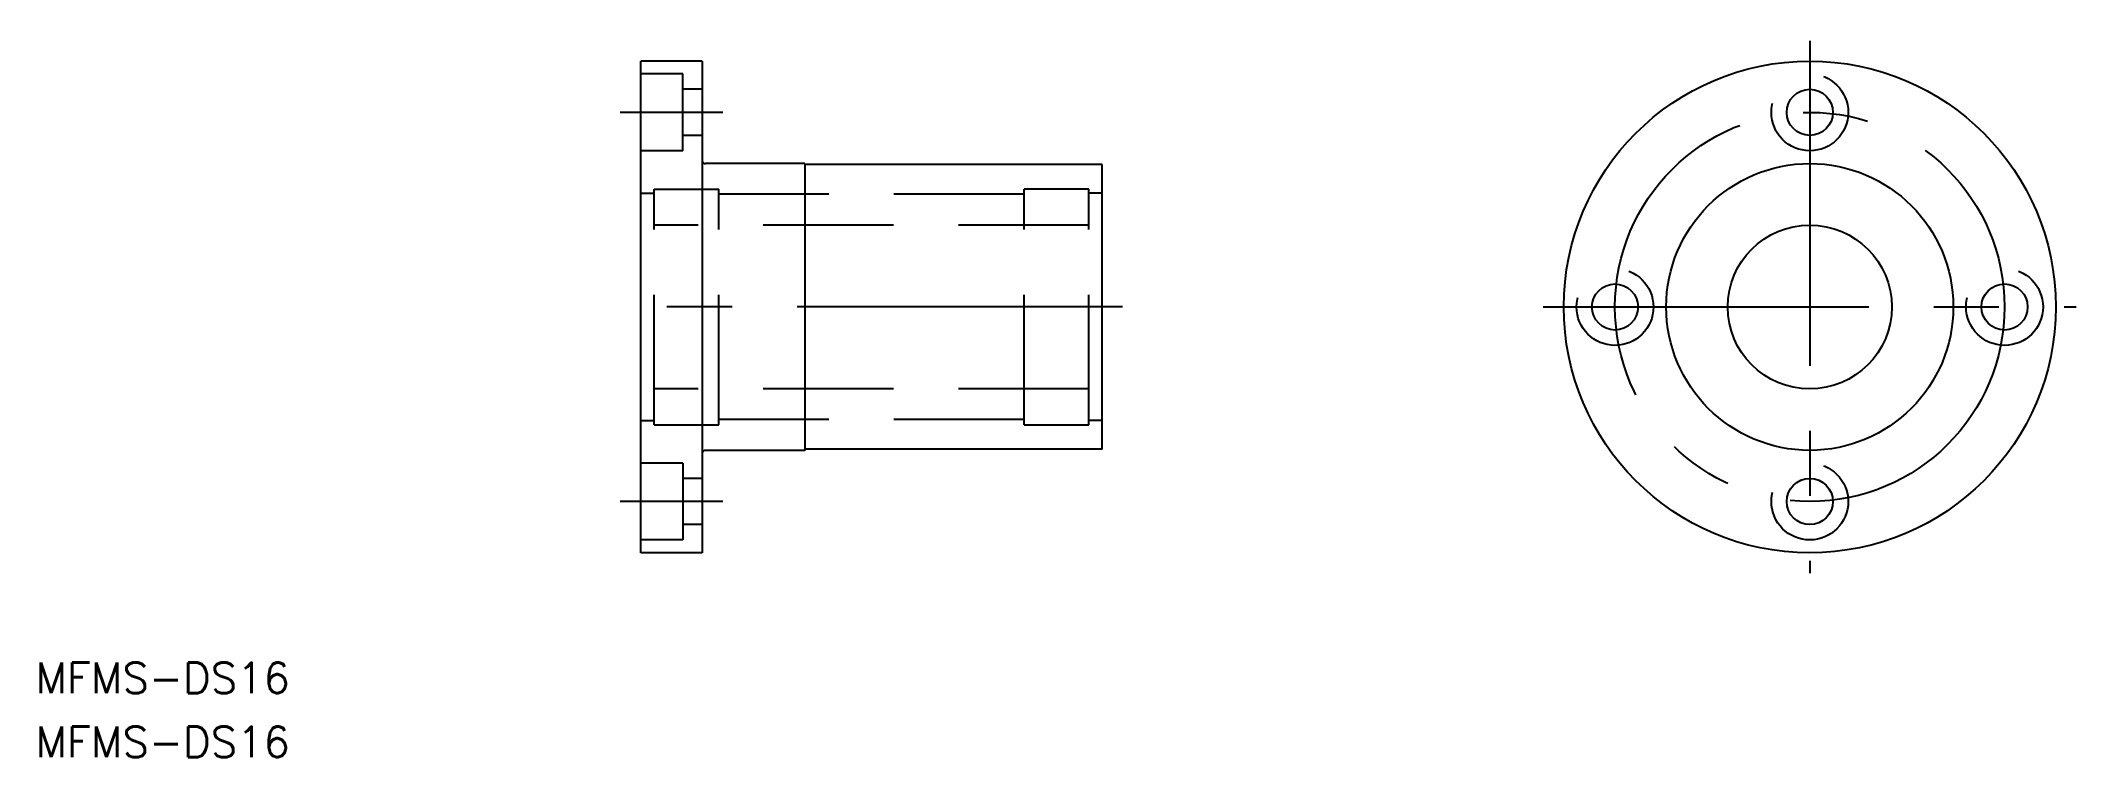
# Model space of a CAD drawing. Extents: x -59 to 140, y -44 to 26.
import ezdxf

# ---------------------------------------------------------------- set-up
doc = ezdxf.new("R2010")
doc.units = 0
doc.linetypes.add('CENTER', pattern=[50.8, 31.75, -6.35, 6.35, -6.35])
doc.linetypes.add('DASHED', pattern=[19.05, 12.7, -6.35])
doc.layers.get('0').update_dxf_attribs({"linetype": 'CONTINUOUS'})
doc.layers.add('CENTER', color=1, linetype='CENTER')
doc.styles.get("Standard").update_dxf_attribs({"font": 'txt.shx', "height": 3, "bigfont": 'bigfont.shx'})

msp = doc.modelspace()

# ---------------------------------------------------------------- linework, layer by layer
at = {"color": 7, "linetype": 'CONTINUOUS'}
for p, q in [((6, 24), (0, 24)), ((0, -24), (0, 24)), ((6, 24), (6, -24)), ((16, 14), (6.3, 14)), ((16, 14), (16, -14)), ((45, 13.9), (16, 13.9)), ((45, -13.9), (45, 13.9)), ((16, -14), (6.3, -14)), ((45, -13.9), (16, -13.9)), ((6, -24), (0, -24))]:
    msp.add_line(p, q, dxfattribs=at)
at = {"color": 3, "linetype": 'DASHED'}
for p, q in [((4.1, 22.75), (0, 22.75)), ((4.1, 15.25), (4.1, 22.75)), ((6, 21.25), (4.1, 21.25)), ((6, 16.75), (4.1, 16.75)), ((4.1, 15.25), (0, 15.25)), ((0, 11.1), (1.3, 11.1)), ((1.3, -11.5), (1.3, 11.5)), ((1.3, 11.5), (7.6, 11.5)), ((7.6, -11.5), (7.6, 11.5)), ((37.4, 11), (7.6, 11)), ((37.4, -11.5), (37.4, 11.5)), ((43.7, 11.5), (37.4, 11.5)), ((43.7, -11.5), (43.7, 11.5)), ((45, 11.1), (43.7, 11.1)), ((43.7, 8), (1.3, 8)), ((43.7, -8), (1.3, -8)), ((0, -11.1), (1.3, -11.1)), ((1.3, -11.5), (7.6, -11.5)), ((37.4, -11), (7.6, -11)), ((37.4, -11.5), (43.7, -11.5)), ((45, -11.1), (43.7, -11.1)), ((4.1, -15.25), (0, -15.25)), ((4.1, -15.25), (4.1, -22.75)), ((6, -16.75), (4.1, -16.75)), ((6, -21.25), (4.1, -21.25)), ((4.1, -22.75), (0, -22.75))]:
    msp.add_line(p, q, dxfattribs=at)
at = {"color": 7, "linetype": 'CONTINUOUS'}
for centre, radius in [((114.03, 0), 24), ((114.03, 19), 2.25), ((114.03, 0), 14), ((114.03, 0), 8), ((95.03, 0), 2.25), ((133.03, 0), 2.25), ((114.03, -19), 2.25)]:
    msp.add_circle(centre, radius, dxfattribs=at)
at = {"color": 3, "linetype": 'DASHED'}
for centre in [(114.03, 19), (95.03, 0), (133.03, 0), (114.03, -19)]:
    msp.add_circle(centre, 3.75, dxfattribs=at)
at = {"color": 7, "linetype": 'CONTINUOUS'}
for centre, start, end in [((6.3, 14.3), 180, 270), ((6.3, -14.3), 90, 180)]:
    msp.add_arc(centre, 0.3, start, end, dxfattribs=at)
at = {"layer": 'CENTER', "color": 1, "linetype": 'CENTER'}
for p, q in [((114.03, 26), (114.03, -26)), ((8, 19), (-2, 19)), ((47, 0), (-2, 0)), ((88.03, 0), (140.03, 0)), ((8, -19), (-2, -19))]:
    msp.add_line(p, q, dxfattribs=at)
msp.add_circle((114.03, 0), 19, dxfattribs=at)

# ---------------------------------------------------------------- texts
at = {"color": 7, "linetype": 'CONTINUOUS'}
for p in [(-59.05, -37.72), (-59.05, -43.97)]:
    msp.add_text('MFMS-DS16', height=3, dxfattribs=at).set_placement(p)

doc.saveas('drawing.dxf')
